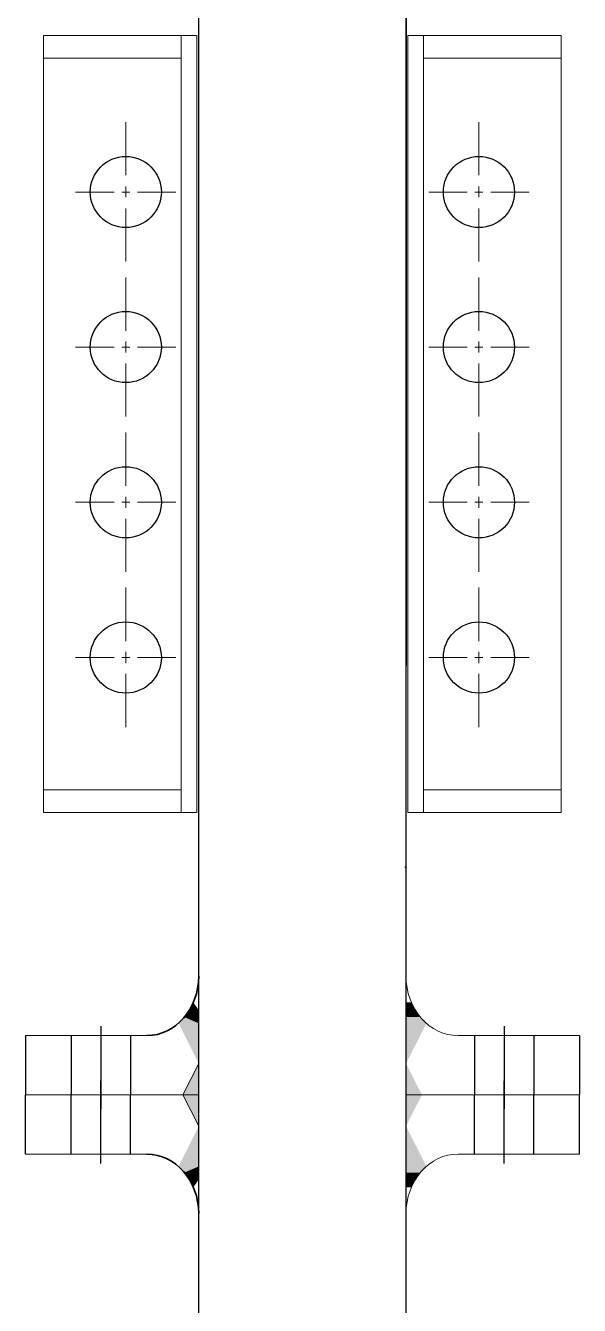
# Model space of a CAD drawing. Header units: inches. Extents: x 12838 to 25100, y 14333 to 18831.
# Drawn here: x 24641.4 to 24851.8, y 16633.4 to 17119.1 of the extents above; entities that cross this region are included whole.
import ezdxf

# ---------------------------------------------------------------- set-up
doc = ezdxf.new("R2010")
doc.units = ezdxf.units.IN
doc.header["$MEASUREMENT"] = 0
doc.linetypes.add('ACAD_ISO02W100', pattern=[15, 12, -3])
doc.linetypes.add('HIDDEN2', pattern=[0.1875, 0.125, -0.0625])
for name, color, linetype in [('1', 50, 'Continuous'), ('PDF3_Geometry', 7, 'Continuous'), ('PDF4_Geometry', 7, 'Continuous'), ('PDF4_Solid Fills', 7, 'Continuous'), ('PDF_Geometry', 7, 'Continuous')]:
    doc.layers.add(name, color=color, linetype=linetype)

msp = doc.modelspace()

# ---------------------------------------------------------------- linework, layer by layer
at = {"linetype": 'ByBlock'}
for p, q in [((24670.03516, 16739.32399), (24670.03516, 16707.97684)), ((24823.14736, 16739.32399), (24823.14736, 16707.97684)), ((24658.78516, 16735.80774), (24658.78516, 16713.30776)), ((24681.28516, 16735.80774), (24681.28516, 16713.30776)), ((24811.89736, 16735.80774), (24811.89736, 16713.30776)), ((24834.39736, 16735.80774), (24834.39736, 16713.30776)), ((24670.03516, 16687.29153), (24670.03516, 16718.63868)), ((24823.14736, 16687.29153), (24823.14736, 16718.63868)), ((24658.78516, 16690.80778), (24658.78516, 16713.30776)), ((24681.28516, 16690.80778), (24681.28516, 16713.30776)), ((24811.89736, 16690.80778), (24811.89736, 16713.30776)), ((24834.39736, 16690.80778), (24834.39736, 16713.30776))]:
    msp.add_line(p, q, dxfattribs=at)
at = {"layer": '1', "linetype": 'ByBlock'}
for p, q in [((24707.16531, 14440.94844), (24707.16531, 18564.65507)), ((24785.91531, 14441.06226), (24786.11522, 18564.65507)), ((24785.91531, 14441.06226), (24785.91531, 18458.90507)), ((24707.16531, 14440.94844), (24707.16531, 18395.63183)), ((24641.42305, 16735.80774), (24641.42305, 16713.30776)), ((24641.42305, 16690.80778), (24641.42305, 16713.30776))]:
    msp.add_line(p, q, dxfattribs=at)
at = {"layer": '1', "linetype": 'HIDDEN2'}
for p, q in [((24707.16531, 16769.30545), (24707.16531, 17144.78332)), ((24785.91531, 16769.30545), (24785.91531, 17144.78332))]:
    msp.add_line(p, q, dxfattribs=at)
at = {"layer": '1', "linetype": 'ByBlock', "lineweight": 18}
for p, q in [((24707.16531, 16917.84358), (24707.16531, 16838.68563)), ((24707.16531, 16900.39138), (24707.16531, 16821.23343)), ((24707.16531, 16900.39138), (24707.16531, 16821.23343)), ((24785.91533, 16872.84362), (24785.91533, 16838.68563)), ((24785.91533, 16855.39143), (24785.91533, 16821.23343)), ((24785.91533, 16855.39143), (24785.91533, 16821.23343)), ((24687.50328, 16735.80774), (24641.42305, 16735.80774)), ((24805.67925, 16735.80774), (24851.75947, 16735.80774)), ((24641.42305, 16713.30776), (24707.16531, 16713.30776)), ((24641.42305, 16713.30776), (24707.16531, 16713.30776)), ((24707.16531, 16713.30776), (24689.27412, 16713.30776)), ((24707.16531, 16713.30776), (24689.27412, 16713.30776)), ((24785.91531, 16713.30776), (24803.90841, 16713.30776)), ((24851.75947, 16713.30776), (24785.91531, 16713.30776)), ((24785.91531, 16713.30776), (24803.90841, 16713.30776)), ((24851.75947, 16713.30776), (24785.91531, 16713.30776)), ((24687.50328, 16690.80778), (24641.42305, 16690.80778)), ((24805.67925, 16690.80778), (24851.75947, 16690.80778))]:
    msp.add_line(p, q, dxfattribs=at)
at = {"layer": '1', "linetype": 'ByBlock', "lineweight": -2}
for p in [(24851.75947, 16735.80774), (24851.75947, 16690.80778)]:
    msp.add_line(p, (24851.75947, 16713.30776), dxfattribs=at)
at = {"layer": '1'}
for centre in [(24679.49089, 17055.92792), (24813.58973, 17055.92792), (24679.49089, 16997.09019), (24813.58973, 16997.09019), (24679.49089, 16938.18191), (24813.58973, 16938.18191), (24679.49089, 16879.27363), (24813.58973, 16879.27363)]:
    msp.add_circle(centre, 13.5, dxfattribs=at)
at = {"layer": '1', "linetype": 'ByBlock', "lineweight": 35}
msp.add_ellipse((24687.46652, 16758.34977), major_axis=(0, 22.54207), ratio=0.873869178, start_param=3.143458384, end_param=4.71052325, dxfattribs=at)
at = {"layer": '1', "linetype": 'ByBlock', "lineweight": 18}
for centre, major_axis, ratio, start_param, end_param in [((24687.46652, 16758.34977), (0, 22.54206), 0.873869538, 3.143458384, 4.71052325), ((24805.61426, 16758.34984), (0, 22.54223), 0.873869178, 1.572665179, 3.144891749)]:
    msp.add_ellipse(centre, major_axis=major_axis, ratio=ratio, start_param=start_param, end_param=end_param, dxfattribs=at)
at = {"layer": '1', "linetype": 'ByBlock', "lineweight": 35, "extrusion": (0, 0, -1)}
msp.add_ellipse((24687.46652, 16668.26575), major_axis=(0, -22.54207), ratio=0.873869178, start_param=3.143458384, end_param=4.71052325, dxfattribs=at)
at = {"layer": '1', "linetype": 'ByBlock', "lineweight": 18, "extrusion": (0, 0, -1)}
for centre, major_axis, ratio, start_param, end_param in [((24687.46652, 16668.26575), (0, -22.54206), 0.873869538, 3.143458384, 4.71052325), ((24805.61426, 16668.26568), (0, -22.54223), 0.873869178, 1.572665179, 3.144891749)]:
    msp.add_ellipse(centre, major_axis=major_axis, ratio=ratio, start_param=start_param, end_param=end_param, dxfattribs=at)
at = {"layer": 'PDF3_Geometry', "linetype": 'ByBlock', "lineweight": 18}
for p, q in [((24707.1653, 17469.27723), (24707.1653, 17105.38108)), ((24707.1653, 17469.27723), (24707.1653, 17105.38108)), ((24785.91533, 17105.38108), (24785.91533, 17469.27723)), ((24785.91533, 17105.38108), (24785.91533, 17469.27723))]:
    msp.add_line(p, q, dxfattribs=at)
at = {"layer": 'PDF4_Geometry', "linetype": 'ACAD_ISO02W100', "lineweight": 18}
msp.add_line((24785.91533, 16868.53016), (24785.91533, 16920.6415), dxfattribs=at)
at = {"layer": 'PDF4_Geometry', "linetype": 'ByBlock', "lineweight": 18}
for p, q in [((24785.91533, 16851.07796), (24785.91533, 16903.1893)), ((24785.91533, 16851.07796), (24785.91533, 16903.1893)), ((24707.16531, 16725.19894), (24701.15464, 16713.30776)), ((24707.16531, 16701.41658), (24701.15464, 16713.30776))]:
    msp.add_line(p, q, dxfattribs=at)
at = {"layer": 'PDF4_Solid Fills', "linetype": 'ByBlock', "transparency": 33554559}
for points in [[(24785.91533, 16912.28256), (24791.92601, 16900.39138), (24791.92601, 16900.39138)], [(24707.16531, 16855.39143), (24706.96156, 16858.77225), (24707.16531, 16858.77225)], [(24707.16531, 16855.39143), (24706.96156, 16858.77225), (24707.16531, 16858.77225)], [(24705.1278, 16748.3984), (24703.59966, 16745.48389), (24707.16531, 16745.48389)], [(24785.91533, 16748.3984), (24785.91533, 16745.48389), (24789.48099, 16745.48389)], [(24785.91533, 16748.3984), (24787.95285, 16748.3984), (24789.48099, 16745.48389)], [(24701.76589, 16742.80255), (24699.52463, 16740.47094), (24707.16531, 16740.47094)], [(24703.59966, 16745.48389), (24701.76589, 16742.80255), (24707.16531, 16742.80255)], [(24701.76589, 16742.80255), (24707.16531, 16742.80255), (24707.16531, 16740.47094)], [(24703.59966, 16745.48389), (24707.16531, 16745.48389), (24707.16531, 16742.80255)], [(24785.91533, 16745.48389), (24785.91533, 16742.80255), (24791.41663, 16742.80255)], [(24785.91533, 16745.48389), (24789.48099, 16745.48389), (24791.41663, 16742.80255)], [(24785.91533, 16742.80255), (24785.91533, 16740.47094), (24793.6579, 16740.47094)], [(24785.91533, 16742.80255), (24791.41663, 16742.80255), (24793.6579, 16740.47094)], [(24699.52463, 16740.47094), (24707.16531, 16740.47094), (24707.16531, 16725.19894)], [(24785.91533, 16740.47094), (24793.6579, 16740.47094), (24785.91533, 16725.19894)], [(24707.16531, 16725.19894), (24701.15464, 16713.30776), (24707.16531, 16713.30776)], [(24785.91533, 16725.19894), (24785.91533, 16713.30776), (24791.92601, 16713.30776)], [(24785.91533, 16725.19894), (24791.92601, 16713.30776), (24791.92601, 16713.30776)], [(24707.16531, 16701.41658), (24701.15464, 16713.30776), (24707.16531, 16713.30776)], [(24785.91533, 16701.41658), (24785.91533, 16713.30776), (24791.92601, 16713.30776)], [(24785.91533, 16701.41658), (24791.92601, 16713.30776), (24791.92601, 16713.30776)], [(24699.52463, 16686.14458), (24707.16531, 16686.14458), (24707.16531, 16701.41658)], [(24785.91533, 16686.14458), (24793.6579, 16686.14458), (24785.91533, 16701.41658)], [(24701.76589, 16683.81297), (24699.52463, 16686.14458), (24707.16531, 16686.14458)], [(24701.76589, 16683.81297), (24707.16531, 16683.81297), (24707.16531, 16686.14458)], [(24703.59966, 16681.13163), (24701.76589, 16683.81297), (24707.16531, 16683.81297)], [(24703.59966, 16681.13163), (24707.16531, 16681.13163), (24707.16531, 16683.81297)], [(24785.91533, 16683.81297), (24785.91533, 16686.14458), (24793.6579, 16686.14458)], [(24785.91533, 16683.81297), (24791.41663, 16683.81297), (24793.6579, 16686.14458)], [(24785.91533, 16681.13163), (24785.91533, 16683.81297), (24791.41663, 16683.81297)], [(24785.91533, 16681.13163), (24789.48099, 16681.13163), (24791.41663, 16683.81297)], [(24705.1278, 16678.21712), (24703.59966, 16681.13163), (24707.16531, 16681.13163)], [(24785.91533, 16678.21712), (24785.91533, 16681.13163), (24789.48099, 16681.13163)], [(24785.91533, 16678.21712), (24787.95285, 16678.21712), (24789.48099, 16681.13163)]]:
    msp.add_solid(points, dxfattribs=at)
at = {"layer": 'PDF_Geometry', "linetype": 'ByBlock', "lineweight": 18}
for p, q in [((24707.16531, 17134.66042), (24707.16531, 16796.73148)), ((24785.91531, 17134.66042), (24785.91531, 16796.73148)), ((24706.4531, 17115.33004), (24648.25543, 17115.33004)), ((24648.25543, 17115.33004), (24648.25543, 16820.43589)), ((24700.55194, 17115.33004), (24700.55194, 16820.43589)), ((24706.4531, 16820.43589), (24706.4531, 17115.33004)), ((24786.62752, 16820.43589), (24786.62752, 17115.33004)), ((24786.62752, 17115.33004), (24844.8252, 17115.33004)), ((24792.52869, 17115.33004), (24792.52869, 16820.43589)), ((24844.8252, 17115.33004), (24844.8252, 16820.43589)), ((24700.55194, 17106.72308), (24648.25543, 17106.72308)), ((24792.52869, 17106.72308), (24844.8252, 17106.72308)), ((24679.49089, 17082.45428), (24679.49089, 17062.27731)), ((24813.58973, 17082.45428), (24813.58973, 17062.27731)), ((24679.49089, 17058.04438), (24679.49089, 17053.95255)), ((24813.58973, 17058.04438), (24813.58973, 17053.95255)), ((24660.36299, 17055.92792), (24675.01415, 17055.92792)), ((24677.96473, 17055.92792), (24681.01706, 17055.92792)), ((24683.96764, 17055.92792), (24698.51706, 17055.92792)), ((24809.11299, 17055.92792), (24794.56357, 17055.92792)), ((24815.11589, 17055.92792), (24812.06357, 17055.92792)), ((24832.71764, 17055.92792), (24818.06648, 17055.92792)), ((24679.49089, 17049.71962), (24679.49089, 17029.54265)), ((24813.58973, 17049.71962), (24813.58973, 17029.54265)), ((24679.49089, 17023.47545), (24679.49089, 17003.29848)), ((24813.58973, 17023.47545), (24813.58973, 17003.29848)), ((24679.49089, 16999.20665), (24679.49089, 16994.97372)), ((24813.58973, 16999.20665), (24813.58973, 16994.97372)), ((24660.36299, 16997.09019), (24675.01415, 16997.09019)), ((24677.96473, 16997.09019), (24681.01706, 16997.09019)), ((24683.96764, 16997.09019), (24698.51706, 16997.09019)), ((24809.11299, 16997.09019), (24794.56357, 16997.09019)), ((24815.11589, 16997.09019), (24812.06357, 16997.09019)), ((24832.71764, 16997.09019), (24818.06648, 16997.09019)), ((24679.49089, 16990.88189), (24679.49089, 16970.70492)), ((24813.58973, 16990.88189), (24813.58973, 16970.70492)), ((24679.49089, 16964.63772), (24679.49089, 16944.46075)), ((24813.58973, 16964.63772), (24813.58973, 16944.46075)), ((24660.36299, 16938.25245), (24675.01415, 16938.25245)), ((24677.96473, 16938.25245), (24681.01706, 16938.25245)), ((24679.49089, 16940.22782), (24679.49089, 16936.13599)), ((24683.96764, 16938.25245), (24698.51706, 16938.25245)), ((24809.11299, 16938.25245), (24794.56357, 16938.25245)), ((24815.11589, 16938.25245), (24812.06357, 16938.25245)), ((24813.58973, 16940.22782), (24813.58973, 16936.13599)), ((24832.71764, 16938.25245), (24818.06648, 16938.25245)), ((24679.49089, 16931.90306), (24679.49089, 16911.72609)), ((24813.58973, 16931.90306), (24813.58973, 16911.72609)), ((24679.49089, 16905.79999), (24679.49089, 16885.48192)), ((24813.58973, 16905.79999), (24813.58973, 16885.48192)), ((24660.36299, 16879.27363), (24675.01415, 16879.27363)), ((24677.96473, 16879.27363), (24681.01706, 16879.27363)), ((24679.49089, 16881.39009), (24679.49089, 16877.15716)), ((24683.96764, 16879.27363), (24698.51706, 16879.27363)), ((24809.11299, 16879.27363), (24794.56357, 16879.27363)), ((24815.11589, 16879.27363), (24812.06357, 16879.27363)), ((24813.58973, 16881.39009), (24813.58973, 16877.15716)), ((24832.71764, 16879.27363), (24818.06648, 16879.27363)), ((24679.49089, 16873.06533), (24679.49089, 16852.88836)), ((24813.58973, 16873.06533), (24813.58973, 16852.88836)), ((24648.25543, 16829.04285), (24700.55194, 16829.04285)), ((24844.8252, 16829.04285), (24792.52869, 16829.04285)), ((24648.25543, 16820.43589), (24706.4531, 16820.43589)), ((24844.8252, 16820.43589), (24786.62752, 16820.43589)), ((24785.50834, 16799.83563), (24786.01706, 16798.98905))]:
    msp.add_line(p, q, dxfattribs=at)

doc.saveas('drawing.dxf')
